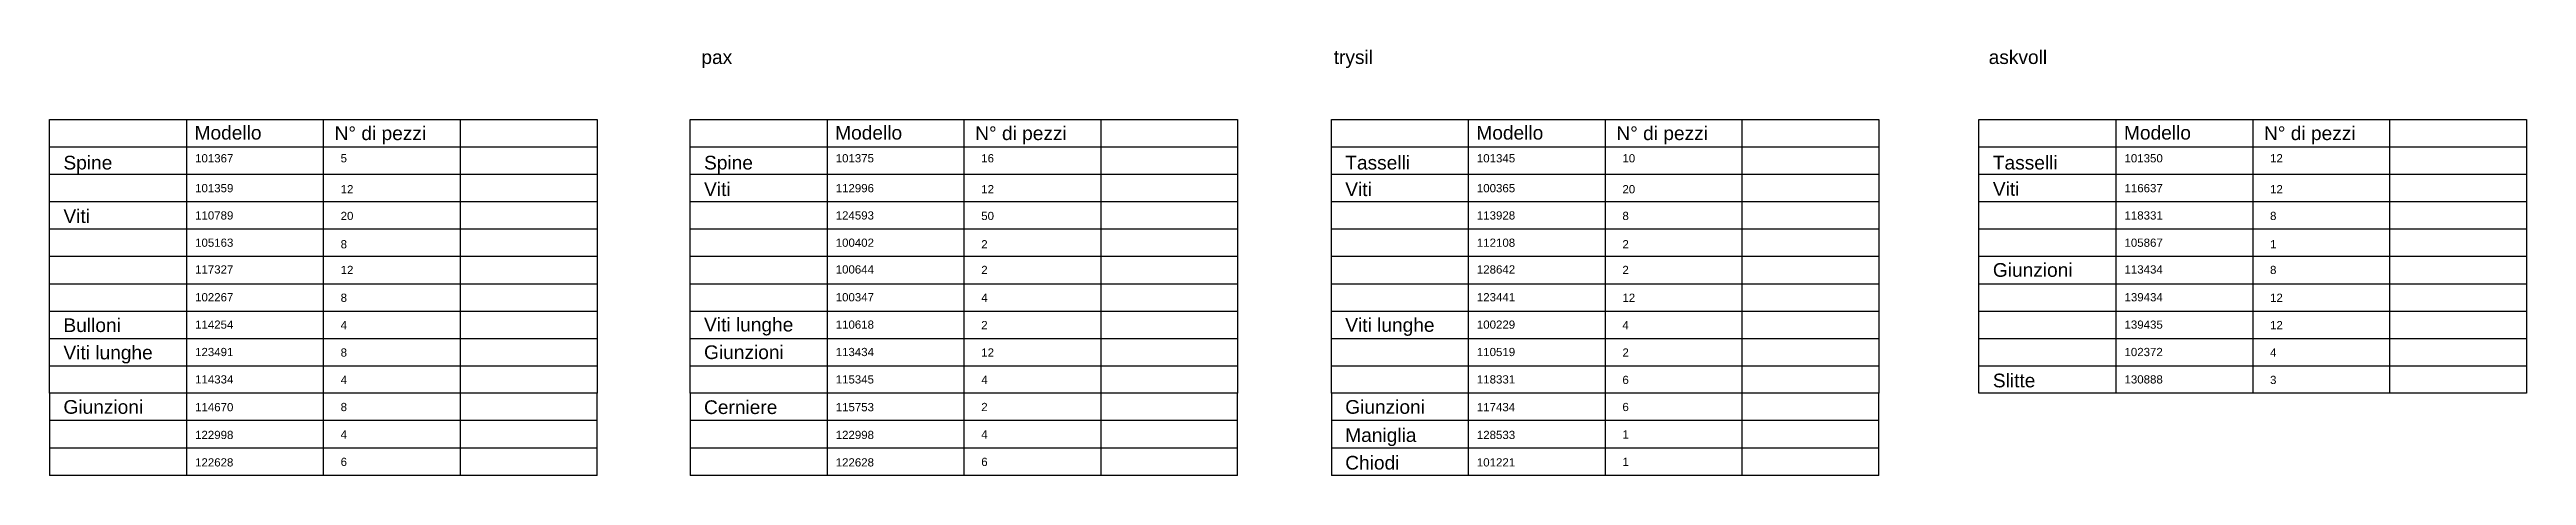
# Model space of a CAD drawing. Header units: millimetres. Extents: x 1464.9 to 1555.4, y 1524.1 to 1539.7.
import ezdxf

# ---------------------------------------------------------------- set-up
doc = ezdxf.new("R2010")
doc.units = ezdxf.units.MM
doc.styles.get("Standard").update_dxf_attribs({"font": 'arial.ttf'})
doc.styles.add('stile1', font='arial.ttf', dxfattribs={"height": 0.3})

msp = doc.modelspace()

# ---------------------------------------------------------------- linework, layer by layer
for p, q in [((1464.922, 1537.135), (1484.922, 1537.135)), ((1464.922, 1527.135), (1464.922, 1537.135)), ((1469.922, 1537.135), (1469.922, 1524.135)), ((1474.922, 1537.135), (1474.922, 1524.135)), ((1479.922, 1537.135), (1479.922, 1524.135)), ((1484.922, 1537.135), (1484.922, 1527.135)), ((1488.323, 1537.135), (1508.323, 1537.135)), ((1488.323, 1527.135), (1488.323, 1537.135)), ((1493.323, 1537.135), (1493.323, 1524.135)), ((1498.323, 1537.135), (1498.323, 1524.135)), ((1503.323, 1537.135), (1503.323, 1524.135)), ((1508.323, 1537.135), (1508.323, 1527.135)), ((1511.746, 1537.135), (1531.746, 1537.135)), ((1511.746, 1527.135), (1511.746, 1537.135)), ((1516.746, 1537.135), (1516.746, 1524.135)), ((1521.746, 1537.135), (1521.746, 1524.135)), ((1526.746, 1537.135), (1526.746, 1524.135)), ((1531.746, 1537.135), (1531.746, 1527.135)), ((1535.403, 1537.135), (1555.403, 1537.135)), ((1535.403, 1527.135), (1535.403, 1537.135)), ((1540.403, 1537.135), (1540.403, 1527.135)), ((1545.403, 1537.135), (1545.403, 1527.135)), ((1550.403, 1537.135), (1550.403, 1527.135)), ((1555.403, 1537.135), (1555.403, 1527.135)), ((1464.922, 1536.135), (1484.922, 1536.135)), ((1488.323, 1536.135), (1508.323, 1536.135)), ((1511.746, 1536.135), (1531.746, 1536.135)), ((1535.403, 1536.135), (1555.403, 1536.135)), ((1464.922, 1535.135), (1484.922, 1535.135)), ((1488.323, 1535.135), (1508.323, 1535.135)), ((1511.746, 1535.135), (1531.746, 1535.135)), ((1535.403, 1535.135), (1555.403, 1535.135)), ((1464.922, 1534.135), (1484.922, 1534.135)), ((1488.323, 1534.135), (1508.323, 1534.135)), ((1511.746, 1534.135), (1531.746, 1534.135)), ((1535.403, 1534.135), (1555.403, 1534.135)), ((1464.922, 1533.135), (1484.922, 1533.135)), ((1488.323, 1533.135), (1508.323, 1533.135)), ((1511.746, 1533.135), (1531.746, 1533.135)), ((1535.403, 1533.135), (1555.403, 1533.135)), ((1464.922, 1532.135), (1484.922, 1532.135)), ((1488.323, 1532.135), (1508.323, 1532.135)), ((1511.746, 1532.135), (1531.746, 1532.135)), ((1535.403, 1532.135), (1555.403, 1532.135)), ((1464.922, 1531.135), (1484.922, 1531.135)), ((1488.323, 1531.135), (1508.323, 1531.135)), ((1511.746, 1531.135), (1531.746, 1531.135)), ((1535.403, 1531.135), (1555.403, 1531.135)), ((1464.922, 1530.135), (1484.922, 1530.135)), ((1488.323, 1530.135), (1508.323, 1530.135)), ((1511.746, 1530.135), (1531.746, 1530.135)), ((1535.403, 1530.135), (1555.403, 1530.135)), ((1464.922, 1529.135), (1484.922, 1529.135)), ((1488.323, 1529.135), (1508.323, 1529.135)), ((1511.746, 1529.135), (1531.746, 1529.135)), ((1535.403, 1529.135), (1555.403, 1529.135)), ((1464.922, 1528.135), (1484.922, 1528.135)), ((1488.323, 1528.135), (1508.323, 1528.135)), ((1511.746, 1528.135), (1531.746, 1528.135)), ((1535.403, 1528.135), (1555.403, 1528.135)), ((1484.922, 1527.135), (1464.922, 1527.135)), ((1464.922, 1527.135), (1464.922, 1524.135)), ((1484.922, 1524.135), (1484.922, 1527.135)), ((1508.323, 1527.135), (1488.323, 1527.135)), ((1488.323, 1527.135), (1488.323, 1524.135)), ((1508.323, 1524.135), (1508.323, 1527.135)), ((1531.746, 1527.135), (1511.746, 1527.135)), ((1511.746, 1527.135), (1511.746, 1524.135)), ((1531.746, 1524.135), (1531.746, 1527.135)), ((1555.403, 1527.135), (1535.403, 1527.135)), ((1484.922, 1526.135), (1464.922, 1526.135)), ((1508.323, 1526.135), (1488.323, 1526.135)), ((1531.746, 1526.135), (1511.746, 1526.135)), ((1484.922, 1525.135), (1464.922, 1525.135)), ((1508.323, 1525.135), (1488.323, 1525.135)), ((1531.746, 1525.135), (1511.746, 1525.135)), ((1484.922, 1524.135), (1464.922, 1524.135)), ((1508.323, 1524.135), (1488.323, 1524.135)), ((1531.746, 1524.135), (1511.746, 1524.135))]:
    msp.add_line(p, q)

# ---------------------------------------------------------------- texts
at = {"char_height": 0.5, "attachment_point": 1}
for s, insert in [('pax', (1488.734, 1539.658)), ('trysil', (1511.833, 1539.658)), ('askvoll', (1535.758, 1539.658)), ('Modello', (1470.22, 1536.899)), ('N° di pezzi', (1475.335, 1536.88)), ('Modello', (1493.621, 1536.899)), ('N° di pezzi', (1498.736, 1536.88)), ('Modello', (1517.043, 1536.899)), ('N° di pezzi', (1522.158, 1536.88)), ('Modello', (1540.701, 1536.899)), ('N° di pezzi', (1545.816, 1536.88)), ('Spine', (1465.43, 1535.806)), ('Spine', (1488.831, 1535.806)), ('Tasselli', (1512.254, 1535.806)), ('Tasselli', (1535.911, 1535.806)), ('Viti', (1488.831, 1534.837)), ('Viti', (1512.254, 1534.835)), ('Viti', (1535.911, 1534.847)), ('Viti', (1465.43, 1533.853)), ('Giunzioni', (1535.911, 1531.887)), ('Bulloni', (1465.43, 1529.871)), ('Viti lunghe', (1488.831, 1529.892)), ('Viti lunghe', (1512.254, 1529.879)), ('Viti lunghe', (1465.43, 1528.873)), ('Giunzioni', (1488.831, 1528.884)), ('Slitte', (1535.911, 1527.851)), ('Giunzioni', (1465.43, 1526.886)), ('Cerniere', (1488.831, 1526.877)), ('Giunzioni', (1512.254, 1526.886)), ('Maniglia', (1512.254, 1525.857)), ('Chiodi', (1512.254, 1524.85))]:
    msp.add_mtext_dynamic_manual_height_columns(s, width=5.29766, gutter_width=2.5, heights=[0], dxfattribs=dict(at, insert=insert))
at = {"char_height": 0.3, "attachment_point": 1, "style": 'stile1'}
for s, heights, insert in [('101367', [0], (1470.239, 1535.866)), ('5', [0], (1475.556, 1535.866)), ('101375', [0], (1493.64, 1535.866)), ('16', [0.306], (1498.957, 1535.866)), ('101345', [0], (1517.062, 1535.866)), ('10', [0], (1522.379, 1535.866)), ('101350', [0], (1540.72, 1535.866)), ('12', [0], (1546.037, 1535.866)), ('101359', [0], (1470.239, 1534.774)), ('12', [0], (1475.556, 1534.736)), ('112996', [0], (1493.64, 1534.774)), ('12', [0], (1498.957, 1534.736)), ('100365', [0], (1517.062, 1534.774)), ('20', [0], (1522.379, 1534.736)), ('116637', [0], (1540.72, 1534.774)), ('12', [0], (1546.037, 1534.736)), ('110789', [0], (1470.239, 1533.779)), ('20', [0], (1475.556, 1533.76)), ('124593', [0], (1493.64, 1533.779)), ('50', [0], (1498.957, 1533.76)), ('113928', [0], (1517.062, 1533.779)), ('8', [0], (1522.379, 1533.76)), ('118331', [0], (1540.72, 1533.779)), ('8', [0], (1546.037, 1533.76)), ('105163', [0], (1470.239, 1532.783)), ('100402', [0], (1493.64, 1532.783)), ('112108', [0], (1517.062, 1532.783)), ('105867', [0], (1540.72, 1532.783)), ('8', [0], (1475.556, 1532.726)), ('2', [0], (1498.957, 1532.726)), ('2', [0], (1522.379, 1532.726)), ('1', [0], (1546.037, 1532.726)), ('117327', [0], (1470.239, 1531.807)), ('12', [0], (1475.556, 1531.788)), ('100644', [0], (1493.64, 1531.807)), ('2', [0], (1498.957, 1531.788)), ('128642', [0], (1517.062, 1531.807)), ('2', [0], (1522.379, 1531.788)), ('113434', [0], (1540.72, 1531.807)), ('8', [0], (1546.037, 1531.788)), ('102267', [0], (1470.239, 1530.792)), ('8', [0], (1475.556, 1530.773)), ('100347', [0], (1493.64, 1530.792)), ('4', [0], (1498.957, 1530.773)), ('123441', [0], (1517.062, 1530.792)), ('12', [0], (1522.379, 1530.773)), ('139434', [0], (1540.72, 1530.792)), ('12', [0], (1546.037, 1530.773)), ('114254', [0], (1470.239, 1529.792)), ('4', [0], (1475.556, 1529.773)), ('110618', [0], (1493.64, 1529.792)), ('2', [0], (1498.957, 1529.773)), ('100229', [0], (1517.062, 1529.792)), ('4', [0], (1522.379, 1529.773)), ('139435', [0], (1540.72, 1529.792)), ('12', [0], (1546.037, 1529.773)), ('123491', [0], (1470.239, 1528.792)), ('8', [0], (1475.556, 1528.773)), ('113434', [0], (1493.64, 1528.792)), ('12', [0], (1498.957, 1528.773)), ('110519', [0], (1517.062, 1528.792)), ('2', [0], (1522.379, 1528.773)), ('102372', [0], (1540.72, 1528.792)), ('4', [0], (1546.037, 1528.773)), ('114334', [0], (1470.239, 1527.792)), ('4', [0], (1475.556, 1527.773)), ('115345', [0], (1493.64, 1527.792)), ('4', [0], (1498.957, 1527.773)), ('118331', [0], (1517.062, 1527.792)), ('6', [0], (1522.379, 1527.773)), ('130888', [0], (1540.72, 1527.792)), ('3', [0], (1546.037, 1527.773)), ('114670', [0], (1470.239, 1526.778)), ('8', [0], (1475.556, 1526.784)), ('115753', [0], (1493.64, 1526.778)), ('2', [0], (1498.957, 1526.784)), ('117434', [0], (1517.062, 1526.778)), ('6', [0], (1522.379, 1526.784)), ('122998', [0], (1470.239, 1525.764)), ('4', [0], (1475.556, 1525.782)), ('122998', [0], (1493.64, 1525.764)), ('4', [0], (1498.957, 1525.782)), ('128533', [0], (1517.062, 1525.764)), ('1', [0], (1522.379, 1525.782)), ('122628', [0], (1470.239, 1524.762)), ('6', [0], (1475.556, 1524.781)), ('122628', [0], (1493.64, 1524.762)), ('6', [0], (1498.957, 1524.781)), ('101221', [0], (1517.062, 1524.762)), ('1', [0], (1522.379, 1524.781))]:
    msp.add_mtext_dynamic_manual_height_columns(s, width=5.31681, gutter_width=1.5, heights=heights, dxfattribs=dict(at, insert=insert))

doc.saveas('drawing.dxf')
